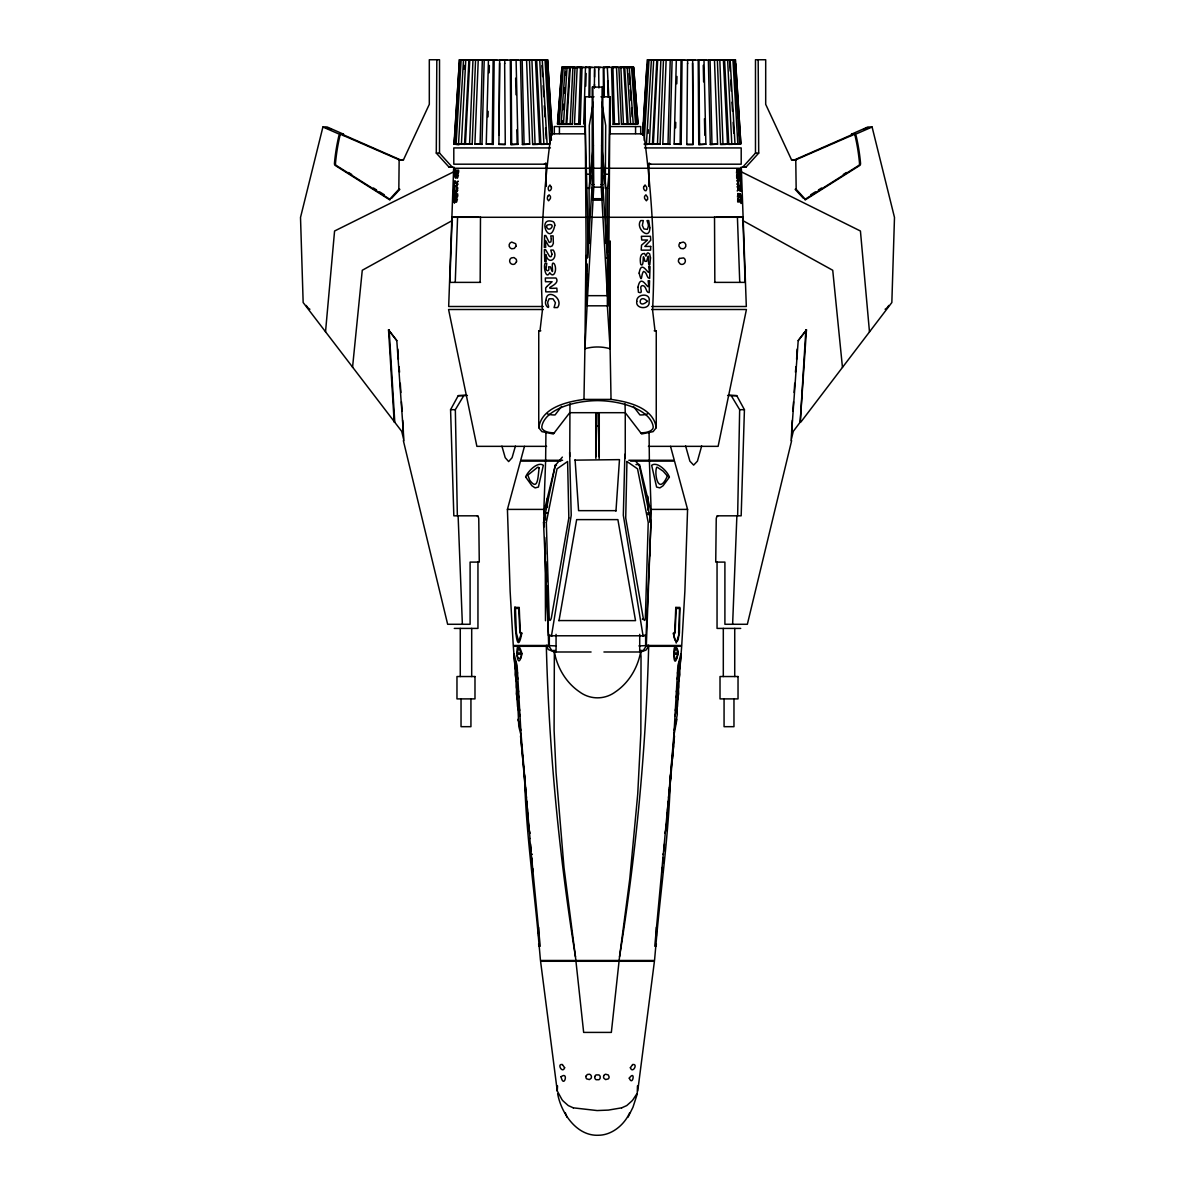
<?xml version="1.0" encoding="UTF-8"?>
<svg xmlns="http://www.w3.org/2000/svg" width="1195" height="1195" viewBox="0 0 1195 1195"><rect width="100%" height="100%" fill="white"/><g stroke="black" fill="none" stroke-linecap="round" stroke-linejoin="round"><path stroke-width="1.5" d="M601.712 102.426L605.716 125.52L605.267 188.317L607.583 188.317L608.942 174.246L609.674 96.795M507.531 60.079L499.644 59.75L499.017 135.289M504.753 63.529L504.753 60.079M601.01 67.473L594.602 67.249L594.587 77.048M598.755 69.788L598.755 67.473M605.805 243.168L605.91 188.317L601.638 145.222M656.249 330.791L656.249 427.661C653.292 407.555 628.182 401.744 611.033 399.414L610.122 348.746L607.359 305.815L607.583 188.317M681.165 653.77L680.358 662.12L677.445 673.143M687.648 63.529L687.543 59.75L695.43 60.079M586.431 256.641L586.252 257.762L586.192 255.506L586.342 256.641M608.374 270.204L608.748 262.586L608.778 264.857M610.197 133.84L610.257 96.795L600.98 96.795M480.166 282.378L480.48 216.982L452.188 216.982L449.843 282.378L480.554 282.378M586.297 262.198C586.312 260.6 586.416 263.692 586.192 261.66M608.599 258.03L608.748 257.284L608.718 259.001M538.751 330.791L538.751 427.661C541.708 407.555 566.818 401.744 583.967 399.414L584.893 348.746L587.611 295.673L607.389 295.673L601.234 187.167L602.146 87.101M399.235 159.951L399.713 159.861A11.084 9.426 -87.8 0 1 398.099 159.338L340.306 134.154L338.932 135.558A168.913 143.445 -87.8 0 0 334.466 163.192A3.286 2.793 -87.8 0 0 334.869 165.224L389.361 199.61L398.831 189.333L399.145 159.936A11.338 9.62 -87.8 0 0 403.686 159.353L429.304 104.338L429.304 59.75L439.521 59.75L439.521 153.094L452.143 167.016L448.932 167.016L436.294 153.094L436.817 59.75M493.266 144.416L492.25 144.087L493.132 59.75L494.147 60.079L493.266 144.416L486.26 144.087L488.441 59.75L496.881 60.079M504.648 63.201L505.276 144.475L498.912 144.475L499.63 63.201M681.165 144.416L680.149 144.087L681.03 59.75L682.046 60.079L681.165 144.416L674.159 144.087L676.34 59.75L684.78 60.079M692.652 60.079L693.175 144.475L686.811 144.475L687.528 63.201M588.911 96.795L589.299 67.249L590.136 67.473L589.747 97.004M594.363 87.713L594.602 69.579M594.453 87.937L594.498 84.307M607.867 292.163L607.956 291.042L608.046 293.059M676.923 719.256L673.771 736.165M678.342 693.279L677.475 706.439L674.981 716.223M648.676 186.42L649.064 163.312L650.752 164.193L741.199 164.193L741.199 147.926L644.553 147.926M737.644 515.822L739.66 409.676L731.235 395.664L727.591 395.425M592.347 67.473L585.49 67.249L583.713 123.966L584.549 124.175L584.952 111.493M595.872 458.417L596.619 412.693M569.97 403.776L569.746 456.609M481.973 144.341L480.106 144.012L482.332 59.75L484.199 60.079L481.973 144.341L474.893 144.012L478.254 59.75L486.679 60.079M488.008 116.856L488.157 111.359M489.158 72.775L489.353 65.426M624.88 454.249L623.327 515.284L643.059 635.785L646.092 635.277L651.021 522.424L639.31 465.497L635.74 461.3M649.393 461.106L651.245 512.924L646.316 645.927L643.283 650.483L639.624 650.483M669.872 144.341L668.005 144.012L670.231 59.75L672.098 60.079L669.872 144.341L662.792 144.012L666.153 59.75L674.577 60.079M675.623 127.88L675.758 122.368M676.773 83.799L676.967 76.45M728.935 395.142L736.762 395.664L744.425 409.676L741.169 515.822L717.045 515.822M580.217 124.131L578.694 123.907L580.516 67.249L582.025 67.473L580.217 124.131L574.466 123.907L577.2 67.249L584.056 67.473M585.744 86.145L586.147 73.463M630.601 461.106L674.518 461.106L687.573 509.399L684.869 591.256L681.733 645.479L646.331 645.479M454.817 182.402L454.354 183.761L454.593 182.237M455.25 282.378L457.595 216.982M545.607 461.106L543.755 512.924L544.337 526.786M545.637 460.269L545.936 431.783M732.625 624.283L736.882 515.822M472.159 144.281L469.575 143.953L472.981 59.75L475.565 60.079L472.159 144.281L465.452 143.953L469.784 59.75L477.641 60.079M660.058 144.281L657.474 143.953L660.88 59.75L663.464 60.079L660.058 144.281L653.351 143.953L657.683 59.75L665.54 60.079M572.241 124.086L570.135 123.862L572.913 67.249L575.004 67.473L572.241 124.086L566.788 123.862L570.299 67.249L576.707 67.473M805.863 329.925L800.217 422.119L793.271 431.38L791.045 440.641L798.2 340.62L806.461 329.925L798.2 340.62M806.461 329.925L800.217 422.119M464.541 144.341L461.419 144.012L465.781 59.75L468.918 60.079L464.541 144.341L458.521 144.012L463.511 59.75L470.382 60.079M559.424 133.526L559.424 126.55M652.44 144.341L649.318 144.012L653.68 59.75L656.817 60.079L652.44 144.341L646.42 144.012L651.409 59.75L658.281 60.079M630.348 1067.747L632.573 1064.581M796.602 359.366L797.155 349.134M608.688 261.869L608.718 260.585L608.613 262.243M587.611 295.673L593.766 187.167L592.854 87.101M456.102 144.087L461.136 59.75M464.048 69.101L464.257 65.426M644.224 140.412L649.034 59.75L652.485 60.079M648.123 133.392L648.332 129.717M465.393 60.079L460 59.75L454.668 144.087L459.567 144.416L458.133 144.416M649.901 59.75L647.899 59.75L643.149 134.901M454.877 133.123L459.492 59.75L453.995 144.162L457.536 144.49M454.653 136.798L453.995 144.162M539.991 330.791L542.44 309.998C539.303 251.129 543.322 192.201 551.089 133.84L585.326 133.84L586.058 241.017L584.893 348.746C593.034 346.386 601.966 346.386 610.107 348.746L610.257 241.017L610.122 348.746L608.942 241.017L609.674 133.84L643.911 133.84C651.678 192.201 655.696 251.129 652.56 309.998L655.009 330.791M570.792 67.473L565.205 67.249L561.142 123.907L563.502 123.907L567.057 67.249M561.142 123.907L566.042 124.131L569.597 67.473L565.205 67.249M642.656 134.96L643.478 122.084M643.702 118.395L647.048 65.038M621.699 1107.84L626.748 1105.569L631.782 1101.088A44.633 26.156 0 0 0 632.364 1100.431A48.666 28.516 0 0 0 632.947 1099.729L637.249 1093.201L637.473 1085.882M605.775 257.956L607.463 257.956L602.788 184.493L602.788 87.101L592.212 87.101L592.212 184.493L587.537 257.956C588.657 204.166 584.609 150.585 585.326 96.795M642.477 134.96L647.242 59.75L650.931 60.079M791.628 431.395L792.345 420.281M792.942 411.035L793.54 401.774M794.122 392.528L794.72 383.281M586.252 258.583L586.416 259.151M615.963 511.131L619.473 459.627L575.079 460.15M559.185 123.966L563.263 67.249M560.828 124.175L561.994 124.175L562.247 120.561M563.039 109.686L563.428 104.249M564.204 93.389L564.593 87.952M565.519 75.27L565.773 71.64M563.965 67.249L562.352 67.249L558.02 123.966L561.994 124.175M538.049 933.205L540.469 960.481L654.531 960.481L656.951 933.101C661.851 880.461 669.379 827.478 670.485 774.718M557.617 124.011L561.934 67.249L557.467 124.011L560.35 124.235M559.559 109.507L559.843 105.877M560.813 93.15L561.082 89.52M561.919 78.616L562.188 74.971M586.267 259.136L586.357 258.12L586.207 259.659M666.392 826.283L674.473 735.971M667.019 815.602L666.571 826.283M667.482 810.255L668.244 801.352M668.543 797.782L673.995 733.431L677.879 665.615L680.941 653.77M325.518 331.911L334.57 231.008L454.219 171.557M672.412 758.78L673.577 745.919M662.478 872.096L662.374 867.286M669.797 785.787L670.679 774.45M671.022 770.805L674.204 735.971M661.881 872.096L662.209 868.556M662.702 863.268L663.195 857.965M663.852 850.9L664.51 843.849M795.437 372.168L795.945 366.686M669.529 786.997L654.77 946.246L656.04 946.246L656.384 943.901M602.982 187.51L601.981 200.177L593.019 200.177L592.018 187.51M352.54 367.418L362.264 270.264L452.472 220.433M515.687 671.157L516.285 687.274L518.944 697.626M593.362 145.222L589.09 188.317L589.195 243.168M590.27 182.85L590.987 175.56M591.719 168.256L592.063 164.716M592.765 157.635L593.288 152.318M515.642 661.925L515.09 674.742L518.615 691.8M516.718 683.047L516.36 693.966L519.676 710.398M517.868 705.677L518.794 726.351L521.229 736.165M603.923 651.992L640.639 651.992L641.028 656.488L640.849 733.162L637.727 794.092L629.795 878.773L619.533 956.807L611.347 1032.405L583.653 1032.405L575.467 956.807L564.01 867.689L556.063 772.777L554.092 730.175L554.361 651.992L591.077 651.992M454.07 195.741L453.786 197.399L454.593 194.651L454.712 198.519L454.503 195.95L453.801 198.728L453.831 195.099M656.249 427.69L653.112 431.634L641.64 433.979L625.254 412.693L625.03 403.776M637.727 1091.005L654.427 961.273L540.573 961.273L557.273 1091.005L562.053 1099.729A48.666 28.516 0 0 0 562.636 1100.431A44.633 26.156 0 0 0 563.218 1101.088L568.252 1105.569L573.301 1107.84M619.533 956.807C636.024 853.813 646.017 749.758 648.691 645.479L638.952 645.927M562.382 457.102L555.242 465.497L543.531 522.424L548.46 635.277L551.492 635.785L571.225 515.284L569.627 452.397M593.288 102.426L589.284 125.52L589.732 188.317L587.417 188.317M559.021 620.638L576.662 519.616L617.89 519.616L635.531 620.638L558.618 620.563M701.674 445.989L697.432 461.151L693.653 465.109L689.873 461.151L685.616 445.989M586.625 280.81L586.864 279.525C587.238 284.216 588.298 269.831 586.625 274.656M608.374 288.966L607.867 296.211M524.515 774.718C525.621 827.478 533.149 880.461 538.049 933.101M343.129 135.558L343.458 134.154L327.206 127.014L322.904 127.014L300.513 217.445L303.157 302.529L401.729 431.38L403.955 440.641L396.8 340.62L388.539 329.925L396.8 340.62M555.466 464.556L543.755 512.924L547.459 512.924M791.643 440.641L747.353 624.283L724.902 624.283L724.902 562.098L715.73 562.098L716.238 518.914A3.749 3.749 0 0 1 717.881 515.822M340.306 134.154L339.963 135.558A168.913 143.445 -87.8 0 0 335.496 163.192A3.286 2.793 -87.8 0 0 335.9 165.224L390.392 199.61L389.361 199.61M557.527 1085.882L557.273 1091.005M555.376 650.483L551.717 650.483L548.669 645.479L513.267 645.479L510.131 591.256L507.427 509.399L520.482 461.106L560.828 461.106M524.471 446.347L520.706 460.269L562.606 460.269M515.404 446.153L512.087 457.685L508.652 461.584L505.216 457.685L501.915 446.153M674.204 730.264L677.296 714.58L677.132 705.677M564.637 1067.747C562.382 1074.245 556.586 1063.221 562.367 1064.566M629.72 1112.664C624.522 1124.51 612.213 1135.16 598.471 1135.25C576.363 1136.281 561.008 1112.575 557.662 1093.724M676.071 697.566L678.715 687.274L679.313 671.157M675.324 710.398L678.64 693.966L678.282 683.047M677.117 678.939L679.97 668.02L681.688 646.301L648.721 646.301L645.927 650.14L640.639 651.992C637.697 667.841 628.854 682.808 615.41 691.89A29.935 29.935 0 0 1 579.59 691.89C566.146 682.808 557.303 667.841 554.361 651.992L548.236 649.482L546.309 645.479L556.048 645.927M676.385 691.8L679.91 674.742L679.357 661.925M637.338 1093.724L632.962 1107.257L628.032 1117.191M516.33 632.932L518.72 641.581L521.259 633.634L519.87 632.932L518.839 608.494L515.448 608.494L516.374 632.932M477.955 515.822L453.831 515.822L450.575 409.676L458.238 395.664L466.065 395.142M457.356 515.822L455.34 409.676L463.765 395.664L467.409 395.425M561.53 406.449L555.092 414.919A10.994 5.318 0 0 1 548.759 414.321L547.355 413.903M800.814 422.119L891.843 302.529L894.487 217.445L872.096 127.014L867.794 127.014L851.542 134.154L851.871 135.558M607.463 252.354L609.047 250.591M795.855 159.936L795.287 159.861A11.084 9.426 87.8 0 0 796.901 159.338L854.694 134.154L856.068 135.558A168.913 143.445 87.8 0 1 860.534 163.192A3.286 2.793 87.8 0 1 860.131 165.224L805.639 199.61L796.169 189.333L795.765 159.951A11.338 9.62 87.8 0 1 791.314 159.353L765.696 104.338L765.696 59.75L755.479 59.75L755.479 153.094L742.857 167.016L746.068 167.016L758.706 153.094L758.183 59.75M391.572 198.325L399.847 189.333L398.831 189.333M810.703 194.77L815.363 191.872M818.47 189.945L821.562 188.003M843.311 174.455L846.418 172.528M550.447 147.926L453.801 147.926L453.801 164.193L544.248 164.193L545.846 163.312M544.248 164.193L545.936 163.312L546.324 186.42M855.725 134.154L872.096 127.014M632.633 1064.566C638.459 1063.236 632.588 1074.26 630.362 1067.747M517.017 60.079L518.033 59.75L510.295 60.079L510.862 144.55L517.973 144.222L516.091 59.75L515.269 60.079M704.916 60.079L705.931 59.75L698.194 60.079L698.761 144.55L705.872 144.222L703.989 59.75L703.168 60.079M510.862 144.55L517.973 144.222M698.761 144.55L705.872 144.222M518.779 648.287L517.151 652.948L521.199 652.948L518.884 648.317M608.733 67.473L609.569 67.249L603.266 67.473L603.52 97.004M607.314 67.473L608.763 96.795M676.116 648.317L673.801 652.948L677.819 652.948L676.221 648.287M513.282 60.079L514.298 59.75M701.181 60.079L702.197 59.75M647.645 413.903L646.241 414.321A10.994 5.318 0 0 1 639.908 414.919L633.469 406.449M605.701 67.473L606.522 67.249M621.669 1107.84L608.389 1110.095L597.5 1110.543M526.517 60.079L528.384 59.75L520.467 60.079L522.394 144.475L529.684 144.147L526.562 59.75L524.889 60.079M714.416 60.079L716.283 59.75L708.366 60.079L710.293 144.475L717.583 144.147L714.461 59.75L712.788 60.079M522.394 144.475L529.684 144.147M710.293 144.475L717.583 144.147M523.081 60.079L524.949 59.75M710.98 60.079L712.847 59.75M642.283 635.71L646.092 635.277M616.456 67.473L617.979 67.249L611.541 67.473L613.11 124.22L619.04 124.011L616.5 67.249L615.141 67.473M613.11 124.22L619.04 124.011M613.677 67.473L615.186 67.249M534.419 60.079L537.003 59.75L529.475 60.079L532.641 144.416L537.182 144.416L539.617 144.087L535.48 59.75L533.045 60.079M722.318 60.079L724.902 59.75L717.373 60.079L720.54 144.416L725.081 144.416L727.516 144.087L723.378 59.75L720.943 60.079M532.641 144.416L539.617 144.087M720.54 144.416L727.516 144.087M531.566 60.079L534.15 59.75M719.465 60.079L722.049 59.75M622.894 67.473L625 67.249L618.876 67.473L621.445 124.175L625.149 124.175L627.121 123.966L623.76 67.249L621.773 67.473M621.445 124.175L627.121 123.966M540.2 60.079L543.322 59.75L536.689 60.079L540.872 144.341L544.083 144.341L547.101 144.012L542.231 59.75L539.214 60.079M728.099 60.079L731.22 59.75L724.603 60.079L728.771 144.341L731.982 144.341L735 144.012L730.13 59.75L727.113 60.079M540.872 144.341L547.101 144.012M728.771 144.341L735 144.012M538.168 60.079L541.29 59.75M620.578 67.473L622.685 67.249M726.067 60.079L729.189 59.75M541.634 60.079L546.369 59.75L551.418 140.278M730.324 60.079L734.791 59.75L729.533 60.079L730.175 71.073M542.425 60.079L545.876 59.75M543.441 60.079L546.892 59.75L547.131 63.559M736.658 144.117L740.108 143.788L737.823 143.938L732.923 59.75M543.934 60.079L547.609 59.75L552.359 134.736M731.833 60.079L735.508 59.75L740.84 143.863L737.285 144.192M627.599 67.473L630.138 67.249L624.746 67.473L628.137 124.131L630.766 124.131L633.216 123.907L629.257 67.249L626.792 67.473M628.137 124.131L633.216 123.907M583.967 399.414L611.033 399.414M625.941 67.473L628.48 67.249M628.764 67.473L632.618 67.249L636.905 123.862L632.738 124.071L634.142 124.071M629.406 67.473L633.051 67.249L633.231 69.818M634.56 123.981L637.368 123.757L636.293 123.757M630.631 67.473L633.634 67.249L637.966 123.802L635.068 124.026M740.945 167.255L746.068 167.016M596.619 425.764L598.381 425.719L598.381 412.693M596.992 1110.543L573.331 1107.84M546.892 59.75L545.025 59.75L549.924 143.938L546.518 144.266L548.251 144.266M547.609 59.75L552.18 134.736M462.794 60.079L463.914 60.079L460.523 59.75M464.243 60.079L542.709 60.079M542.963 60.079L544.158 60.079M650.692 60.079L651.813 60.079M652.141 60.079L730.608 60.079M732.057 60.079L730.862 60.079L734.268 59.75L739.541 143.938L734.417 144.266L736.15 144.266M633.051 67.249L631.528 67.249L635.501 123.862L636.905 123.862M564.623 67.473L565.534 67.473M565.803 67.473L633.634 67.249L637.966 123.802M594.02 96.795L584.743 96.795L584.803 133.84M558.02 123.966L559.977 124.056M566.788 123.862L570.135 123.862M574.466 123.907L578.694 123.907M585.356 126.55L554.301 126.55L554.301 133.72M610.421 126.55L640.699 126.55L640.699 133.72M343.458 134.154L341.875 134.154L399.249 159.338A11.099 9.306 -90 0 0 400.848 159.861L402.879 159.936A11.323 9.5 -90 0 0 403.537 160.011M851.542 134.154L853.125 134.154L795.75 159.338A11.099 9.306 90 0 1 794.152 159.861L792.121 159.936A11.323 9.5 90 0 1 791.463 160.011M465.452 143.953L469.575 143.953M653.351 143.953L657.474 143.953M740.84 143.863L735.612 63.499M454.668 144.087L457.087 144.222M458.521 144.012L461.419 144.012M474.893 144.012L480.106 144.012M486.26 144.087L492.25 144.087M498.808 144.147L505.276 144.475M646.42 144.012L649.318 144.012M662.792 144.012L668.005 144.012M674.159 144.087L680.149 144.087M693.175 144.475L686.811 144.475M646.032 144.416L647.466 144.416L644 144.087M436.294 153.094L439.521 153.094M755.479 153.094L758.706 153.094M546.01 168.256L453.652 168.256L448.678 306.503L543.277 306.503M546.892 168.256L648.108 168.256M648.99 168.256L741.348 168.256L746.322 306.503L651.723 306.503M586.058 174.246L589.269 174.246M605.731 174.246L608.942 174.246M741.049 182.76L739.765 186.241L741.169 186.241L740.855 177.756L739.511 179.519L741.049 182.701M592.212 184.493L593.9 184.493M601.1 184.493L602.788 184.493M593.766 187.167L601.234 187.167M796.169 189.333L795.153 189.333L803.428 198.325M740.452 189.856L740.258 188.676L740.452 189.691M593.108 198.699L601.892 198.699M805.639 199.61L804.608 199.61L859.1 165.239A3.286 2.793 87.8 0 0 859.504 163.192A168.913 143.445 87.8 0 0 855.037 135.558L854.694 134.154M451.889 217.281L478.612 217.281M480.48 217.281L589.15 217.281M590.121 217.281L604.879 217.281M605.85 217.281L714.52 217.281M716.388 217.281L743.111 217.281M608.778 255.506L608.778 256.731M608.778 255.835L608.808 256.731M608.703 259.315L608.748 260.316M586.252 260.047L586.297 261.048M607.732 263.886L607.867 267.456M607.867 266.425L607.867 272.669M608.374 269.204L608.509 272.669M586.491 273.565L586.491 277.718M586.491 281.841L586.835 276.717M586.491 282.08L586.491 286.561M714.446 282.378L745.157 282.378L742.812 216.982L714.52 216.982L714.834 282.378M586.625 283.275C587.716 279.092 587.955 289.489 586.625 285.351M607.732 283.215L607.867 287.711M608.374 283.215L608.509 287.711M608.509 287.935L608.165 293.059M608.374 292.058L608.509 296.211M586.625 297.107L586.491 300.572M586.625 298.167L587.268 297.107L587.268 305.89L586.625 299.587M587.641 305.815L607.359 305.815M543.352 309.505L448.573 309.505L476.88 446.347L546.593 446.347M651.648 309.505L746.427 309.505L718.12 446.347L648.407 446.347M538.796 330.791L540.797 330.791M654.203 330.791L656.204 330.791M458.238 395.664L463.765 395.664M731.235 395.664L736.762 395.664M450.575 409.676L455.34 409.676M739.66 409.676L744.425 409.676M628.824 460.269L674.294 460.269L670.529 446.347M635.964 464.556L639.534 464.556L651.245 512.924L647.541 512.924M555.242 465.497L556.452 465.497M507.427 509.399L544.218 509.399M650.782 509.399L687.573 509.399M575.079 459.627L578.589 510.653L615.963 510.653M647.869 514.462L649.766 514.462M543.531 522.424L544.726 522.424M454.294 628.406L477.955 628.406L477.955 561.964M740.706 628.406L717.045 628.406L717.045 561.964M678.626 632.932L679.552 608.494L676.161 608.494L675.13 632.932C671.246 635.994 678.745 650.214 678.745 633.036M548.46 635.277L552.269 635.71M551.492 635.785L643.059 635.785M520.527 735.971L523.978 770.805M670.978 774.704L669.633 787.639M525.367 787.639L524.724 782.456M526.771 803.862L527.861 816.812M668.229 803.862L667.139 816.812M528.429 826.283L527.981 815.602M528.474 827.269L530.087 833.259M666.526 827.269L664.913 833.259M531.461 854.246L532.358 854.246M662.642 854.246L663.539 854.246M532.522 872.096L532.791 868.556M448.932 167.016L454.055 167.255M561.814 67.249L564.817 67.473M562.352 67.249L566.086 67.473M562.77 67.249L566.744 67.473M558.453 124.056L561.232 124.28M563.502 123.907L566.042 124.131M566.101 67.249L568.551 67.473M459.343 59.75L463.033 60.079M647.899 59.75L651.365 60.079M460 59.75L464.586 60.079M648.422 59.75L653.292 60.079M455.22 144.222L458.626 144.55M651.409 59.75L654.546 60.079M570.299 67.249L572.405 67.473M463.511 59.75L466.647 60.079M652.5 59.75L655.517 60.079M464.601 59.75L467.618 60.079M571.554 67.249L573.54 67.473M657.683 59.75L660.267 60.079M469.784 59.75L472.369 60.079M659.222 59.75L661.642 60.079M471.323 59.75L473.743 60.079M577.2 67.249L578.724 67.473M578.783 67.249L580.143 67.473M666.153 59.75L668.02 60.079M478.254 59.75L480.121 60.079M668.095 59.75L669.783 60.079M480.196 59.75L481.884 60.079M585.49 67.249L586.312 67.473M676.34 59.75L677.356 60.079M488.441 59.75L489.457 60.079M562.427 1064.581L564.652 1067.747M678.551 59.75L679.372 60.079M490.652 59.75L491.474 60.079M322.904 127.014L339.275 134.154M740.78 171.557L860.43 231.008L869.482 331.911M649.154 163.312L650.752 164.193M742.528 220.433L832.736 270.264L842.46 367.418M348.582 172.528L351.688 174.455M373.438 188.003L376.53 189.945M379.637 191.872L384.297 194.77M566.968 1117.191L565.28 1112.664M517.554 673.143L514.642 662.12L513.835 653.77M517.883 678.939L515.03 668.02L513.312 646.301L546.279 646.301L546.309 645.479C548.983 749.758 558.976 853.813 575.467 956.807M520.019 716.223L517.525 706.439L516.658 693.279M520.796 730.264L518.481 721.048M403.357 440.641L447.647 624.283L470.098 624.283L470.098 562.098L479.27 562.098L478.762 518.914A3.749 3.749 0 0 0 477.119 515.822M538.616 943.901L538.96 946.246L540.23 946.246L529.773 838.546M538.751 427.69L541.888 431.634L553.36 433.979L569.746 412.693L625.254 412.693L625.254 458.432M635.576 133.526L635.576 126.55M514.059 653.77L517.121 665.615L521.005 733.431L526.457 797.782M601.712 152.318L602.235 157.635M602.937 164.716L603.281 168.256M604.013 175.56L604.73 182.85M525.471 786.997L530.012 838.546M530.49 843.849L531.148 850.9M531.805 857.965L532.298 863.268M524.321 774.45L525.202 785.787M399.055 366.686L399.563 372.168M520.706 735.971L528.608 826.283M526.756 801.352L527.518 810.255M633.947 79.124L634.664 88.415M635.083 94.002L635.8 103.293M636.367 110.732L636.935 118.186M629.197 73.552L629.959 84.382M630.333 89.789L631.094 100.619M631.602 107.834L632.23 116.856M627.211 67.249L630.601 123.907M400.28 383.281L400.878 392.528M401.46 401.774L402.058 411.035M402.655 420.281L403.372 431.395M735.493 70.863L736.06 79.975M736.762 90.91L737.225 98.214M737.912 109.148L738.495 118.26M739.063 127.387L739.645 136.499M547.937 76.331L548.4 83.62M549.088 94.554L549.551 101.859M550.238 112.793L550.82 121.905M394.783 422.119L389.137 329.925M394.186 422.119L388.539 329.925M730.713 80.214L731.34 91.193M731.982 102.172L732.505 111.329M733.147 122.308L733.79 133.287M541.962 65.576L542.59 76.555M543.128 85.711L543.755 96.69M544.293 105.832L544.935 116.811M545.562 127.79L546.205 138.769M727.621 59.75L731.788 144.012M539.722 59.75L543.889 144.012M620.862 67.249L623.432 123.966M397.845 349.134L398.398 359.366M719.808 59.75L722.975 144.087M531.909 59.75L535.076 144.087M544.786 537.541L545.503 554.211M545.816 561.62L546.683 581.995M546.832 585.699L548.669 645.479M458.118 515.822L462.375 624.283M737.405 216.982L739.75 282.378M649.363 460.269L649.064 431.783M612.915 67.249L614.484 124.011M710.054 59.75L711.981 144.147M522.155 59.75L524.082 144.147M607.658 80.648L608.106 97.004M703.257 65.307L703.631 81.887M704.467 118.753L704.841 135.334M598.381 425.719L599.128 458.507M515.657 78.198L516.031 94.793M516.823 129.807L517.151 144.55M603.923 67.249L604.177 96.795M699 59.75L699.568 144.222M511.101 59.75L511.669 144.222M518.077 719.256L518.092 720.495M586.954 277.434L587.044 278.749L586.954 276.717M598.665 69.579L598.904 87.937M692.547 63.201L693.055 144.147M545.204 547.385L545.488 620.728M734.731 628.406L734.731 676.534M733.969 698.896L733.969 726.679L724.065 726.679L724.065 698.896M723.304 628.406L723.304 676.534M656.399 927.26L656.399 936.193M649.766 512.595L649.766 522.245M649.766 552.12L649.766 555.854M647.869 496.388L647.869 510.071M645.644 635.157L645.644 646.39M639.713 634.351L639.713 651.708M599.263 412.693L599.263 456.58M595.737 412.693L595.737 456.58M556.063 634.351L556.063 651.708M549.312 635.845L549.312 646.988M547.37 498.181L547.37 507.158M545.488 512.595L545.488 520.064M538.601 927.26L538.601 936.193M471.696 628.406L471.696 676.534M470.935 698.896L470.935 726.679L461.031 726.679L461.031 698.896M460.269 628.406L460.269 676.534M640.58 432.754A11.442 5.602 0 0 0 653.202 426.824A57.285 28.023 0 0 0 597.5 400.609A57.285 28.023 0 0 0 541.798 426.824A11.442 5.602 0 0 0 554.42 432.754M888.647 305.457A3.704 1.494 -43.1 0 1 888.348 306.114M887.9 306.831A3.704 1.494 -43.1 0 1 885.107 309.236M309.893 309.236A3.704 1.494 43.1 0 1 307.1 306.831M306.652 306.114A3.704 1.494 43.1 0 1 306.353 305.457M642.552 619.413A3.212 1.12 79.1 0 1 642.357 618.965M650.498 257.881L649.796 264.857C646.988 267.635 650.259 246.917 646.674 261.317L644.912 261.317C641.67 247.888 644.941 268.696 640.729 264.379C640.057 261.152 639.385 252.907 644.523 253.489L645.987 256.178L646.973 253.549A3.884 1.957 -87.5 0 1 648.123 252.877L649.632 253.848L650.498 257.881M545.995 300.363C543.471 304.904 550.805 311.372 547.967 304.307A4.168 2.106 87.5 0 1 547.758 302.006L549.117 298.78L553.031 298.84L555.436 302.753L554.062 307.578L557.557 307.578C564.159 298.601 546.399 287.338 545.995 300.363M551.328 238.866L550.895 241.913L549.177 242.451L545.771 235.52L544.621 235.52L544.337 247.395L545.712 247.395L545.547 240.539L548.624 246.021L550.387 246.693L552.254 245.856L553.345 243.377L553.136 235.908L550.746 235.908L551.328 238.866M738.734 199.52L739.107 200.655L738.734 199.52M740.676 188.735L741.049 189.856L740.676 188.735M454.608 171.378C455.429 175.038 455.848 167.718 454.608 171.378M521.827 633.141C515.329 666.437 513.865 600.144 515.075 607.418L519.213 607.418L520.243 632.08L521.827 633.141M586.491 267.307C586.984 284.783 587.865 254.266 586.491 267.307M586.491 290.788C586.984 308.28 587.865 277.748 586.491 290.788M607.717 300.498C608.21 317.736 609.121 287.726 607.717 300.498M607.717 277.016L608.121 282.393L608.121 273.565L607.717 277.016M669.394 477.193L663.061 485.767L659.894 487.889L656.593 487.067L651.663 465.288C657.399 460.956 667.915 471.95 669.394 477.193M678.327 651.858C672.785 680.777 671.724 630.84 678.327 651.858M586.625 267.859C586.894 275.343 587.432 262.437 586.625 267.859M586.625 291.356C586.924 298.81 587.417 285.904 586.625 291.356M607.867 277.524C608.15 284.993 608.658 272.101 607.867 277.524M607.867 301.006C608.15 308.489 608.658 295.598 607.867 301.006M636.771 301.349C635.172 309.49 650.797 309.923 649.049 301.349C651.245 292.446 636.173 293.686 636.771 301.349M551.373 187.182C552.165 189.139 548.983 192.828 548.341 189.467A2.719 1.18 -85.3 0 1 548.385 187.182L549.939 184.971L551.373 187.182M740.825 176.188L740.437 177.517L740.362 174.709L739.765 177.457L739.332 175.321A4.914 1.419 87.9 0 1 739.332 173.962C740.138 180.385 739.675 168.375 740.825 176.188M546.294 266.933C544.95 271.982 550.387 272.191 548.565 266.843L550.387 266.843C555.242 280.765 549.64 259.121 554.226 263.766C557.512 268.92 554.092 279.391 549.715 272.699C546.07 280.347 543.172 266.455 545.159 263.303L546.787 263.303L546.294 266.933M454.354 171.378C455.609 179.145 456.191 163.64 454.354 171.378M456.595 195.517L456.759 196.548L456.595 195.517M546.488 226.811C549.162 233.936 557.214 222.091 547.429 225.033A2.285 1.001 -85.3 0 0 546.712 225.81L546.488 226.811M649.826 227.886C649.961 241.106 634.948 228.245 640.684 220.582L643.313 220.582L642.342 225.392L643.926 228.962L647.391 229.38L648.392 226.154A4.362 1.912 85.3 0 0 648.123 223.838L646.988 220.582L648.721 220.582L649.826 227.782M521.259 654.322C522.2 664.301 511.818 652.56 521.259 654.322M522.006 653.635C516.389 678.536 514.238 628.734 522.006 653.635M626.942 461.479L625.717 517.973L643.119 617.382A3.212 1.12 79.1 0 0 644.613 620.444A5.616 1.957 79.1 0 0 645.36 618.173L648.228 522.499L637.533 468.843L626.942 461.479M453.951 183.014L454.294 185.105L455.429 180.938L454.025 180.938L453.951 183.014M456.684 172.229C456.37 176.083 459.418 173.275 458.611 170.138L456.759 170.138L456.684 172.229M539.199 467.932C537.855 474.923 538.497 492.131 529.788 480.285L527.817 475.147L537.541 467.335A2.689 2.196 -78.2 0 1 538.243 467.245L539.199 467.932M650.692 246.439L650.603 250.143L641.192 250.143L641.536 245.169L647.541 240.016L641.715 240.016L641.371 236.296L650.438 236.296L650.752 240.21L644.837 246.439L650.692 246.439M739.869 188.168L739.944 191.155L741.363 191.155L740.96 187.137L739.869 188.168M554.794 225.272C550.103 248.485 536.017 215.623 553.165 221.672A4.556 2.853 -84.7 0 1 554.629 223.958L554.794 225.272M637.966 287.308L638.429 292.237C644.837 294.553 637.607 286.023 642.79 285.56C646.644 286.053 645.644 292.79 649.184 292.626L649.572 280.765L648.108 280.765C650.857 298.227 641.386 269.398 637.966 287.308M639.161 273.147C642.238 285.232 640.893 273.969 643.612 271.414C647.287 272.027 646.39 278.286 649.647 278.48L650.05 266.604L648.646 266.604C651.693 283.753 641.805 255.76 639.161 273.147M456.968 171.512L457.102 172.961L456.968 171.512M457.565 171.602L457.685 172.633L457.565 171.602M551.956 254.191L551.224 256.566A4.332 2.45 86.9 0 1 549.476 256.313L545.607 249.665L544.397 249.665L544.786 261.541L546.19 261.541L545.951 254.699C548.266 265.873 558.916 258.329 553.285 250.069L550.79 250.069L551.956 254.191M453.293 200.401L453.249 201.701L454.399 201.701C454.473 207.258 454.936 194.845 454.444 200.401L453.293 200.401M453.577 192.992L453.517 194.337L454.996 192.574L453.712 189.393L455.25 185.852L453.846 185.852L453.577 192.992M454.249 174.679L455.534 178.16L455.668 174.679L454.249 174.679M454.175 191.32L454.145 192.38L454.175 191.32M455.683 199.042C455.982 203.703 456.49 203.195 457.416 199.042L455.683 199.042M455.758 197.055L455.698 198.654C456.027 197.205 458.492 198.041 457.625 193.844L455.878 193.844L455.758 197.055M455.952 191.977L455.907 193.321L457.79 190.124L456.087 188.377L455.952 191.977M456.191 185.539L456.146 186.973L457.864 188.287L456.624 186.211L458.029 184.075L456.744 183.208L458.163 181.132L456.311 182.447L457.102 184.702L456.191 185.539M456.58 175.053C456.819 179.743 457.476 179.101 458.402 175.053L456.58 175.053M456.565 190.289L456.52 191.364L456.565 190.289M740.288 199.67C741.378 210.768 742.797 193.441 740.288 199.67M675.787 607.418L674.757 632.08L673.173 633.335L676.236 643.044L679.417 633.245L679.925 607.418L675.787 607.418M741.483 200.939C740.153 203.927 740.751 196.891 741.483 200.939M629.272 1078.144C632.827 1087.091 635.785 1069.092 629.272 1078.144M667.467 476.088L665.212 480.285C657.295 493.206 654.248 471.786 656.757 467.245A2.689 2.196 78.2 0 1 657.459 467.335L663.165 471.188L667.467 476.088M525.621 476.939L531.939 485.767L535.106 487.889L538.407 487.067L543.337 465.288C537.586 460.986 527.428 471.965 525.621 476.939M738.555 198.415L737.703 198.684L737.703 201.955L739.421 201.955L738.555 198.415M648.691 645.479L648.631 646.331L648.691 645.479M738.181 199.729L738.51 200.655L738.181 199.729M677.774 654.322L676.714 658.266L675.19 658.803L673.741 654.322L677.744 654.322M737.21 175.874L737.718 176.95L737.21 175.874M561.053 1076.755C563.801 1089.437 569.164 1070.75 561.053 1076.755M736.673 175.097L736.717 178.264L738.54 178.264L738.361 173.439C738.405 176.965 737.345 172.722 736.673 175.097M647.346 301.349C637.01 310.506 638.623 292.088 647.346 301.349M585.998 1076.187L585.894 1076.904A2.748 2.704 48.6 0 0 586.715 1078.876L589.389 1079.593L591.077 1078.293A2.808 2.793 27.5 0 0 591.346 1076.187L591.077 1075.53A2.748 2.734 27.7 0 0 589.389 1074.23L587.283 1074.514L585.998 1076.187M594.826 1076.59L594.826 1078.024A2.793 2.778 -6.3 0 0 596.111 1079.712L598.889 1079.712A2.793 2.778 6.3 0 0 600.174 1078.024L600.174 1076.59A2.793 2.778 6.3 0 0 598.889 1074.917L596.111 1074.902A2.793 2.778 -6.3 0 0 594.826 1076.605M643.687 186.764C642.686 188.69 645.853 193.007 646.659 189.467A2.719 1.18 85.3 0 0 646.614 187.182L645.061 184.971L643.687 186.764M568.835 517.973L551.448 617.382A3.212 1.12 -79.1 0 1 549.939 620.444A5.616 1.957 -79.1 0 1 549.192 618.173L546.324 522.499L557.019 468.843L567.61 461.479L568.835 517.973M547.728 196.309L547.519 197.026A2.719 1.18 -85.3 0 0 547.474 199.311L548.61 200.805L550.342 198.579A2.614 1.315 -85.1 0 0 550.372 196.309L549.102 194.815L547.728 196.309M325.697 127.566L330.776 129.269L325.697 127.566M647.526 199.311L646.39 200.805L644.658 198.579A2.614 1.315 85.1 0 1 644.628 196.309L645.897 194.815L647.481 197.026A2.719 1.18 85.3 0 1 647.526 199.311M515.926 246.334L514.313 248.44L511.669 248.784A3.48 3.48 0 0 1 511.669 242.062L515.583 243.69A3.346 3.197 83.3 0 1 515.926 246.334M516.464 261.825L514.836 263.931A3.779 3.63 83.3 0 1 512.192 264.274L511.355 263.931A3.48 3.48 0 0 1 511.355 257.911L513.999 257.552L516.106 259.181A3.346 3.197 83.3 0 1 516.464 261.825M603.923 1075.53L603.654 1076.187A2.808 2.793 -27.5 0 0 603.923 1078.293L605.611 1079.593L608.285 1078.876A2.748 2.704 -48.6 0 0 609.106 1076.904L608.285 1074.947L605.611 1074.23A2.748 2.734 -27.7 0 0 603.923 1075.53M738.555 178.772L736.822 180.535L738.734 183.731L738.555 178.772M679.97 242.958L679.417 243.69A3.346 3.197 -83.3 0 0 679.074 246.334L680.687 248.44L683.331 248.784A3.48 3.48 0 0 0 683.331 242.062L679.97 242.958M679.447 258.464L678.894 259.181A3.346 3.197 -83.3 0 0 678.536 261.825L680.164 263.931A3.779 3.63 -83.3 0 0 682.808 264.274L683.645 263.931A3.48 3.48 0 0 0 683.645 257.911L679.447 258.464M864.329 128.97L869.333 127.701L864.329 128.97M546.727 286.606L545.667 287.95L545.786 291.849L557.139 291.849L556.825 288.144C538.407 289.19 561.919 285.59 555.974 278.002L545.338 278.002L545.458 281.721L552.105 281.721L546.727 286.606M738.092 180.729L738.122 181.804L738.092 180.729M740.392 179.713L740.422 180.774L740.392 179.713M738.839 186.569L738.002 187.406L738.958 189.646L737.255 190.961L738.465 188.885L737.076 186.719L738.361 185.882L736.957 183.806L738.794 185.12L738.839 186.569M739.391 168.853L739.556 173.23L739.496 171.692L740.631 171.692L739.391 168.853M736.912 169.526L736.508 173.051L738.346 173.051C737.3 163.566 738.092 176.427 736.912 169.526M737.912 193.515L737.509 197.041L739.242 197.041L739.107 193.515L738.913 195.741L738.48 193.695L738.002 195.741L737.912 193.515M740.317 193.934L740.183 197.429L741.587 197.429L740.317 193.934M586.431 263.602L586.192 264.857L586.386 263.602M474.983 676.534L456.968 676.534L456.968 698.896L474.983 698.896L474.983 676.534M738.032 676.534L720.017 676.534L720.017 698.896L738.032 698.896L738.032 676.534"/></g></svg>
